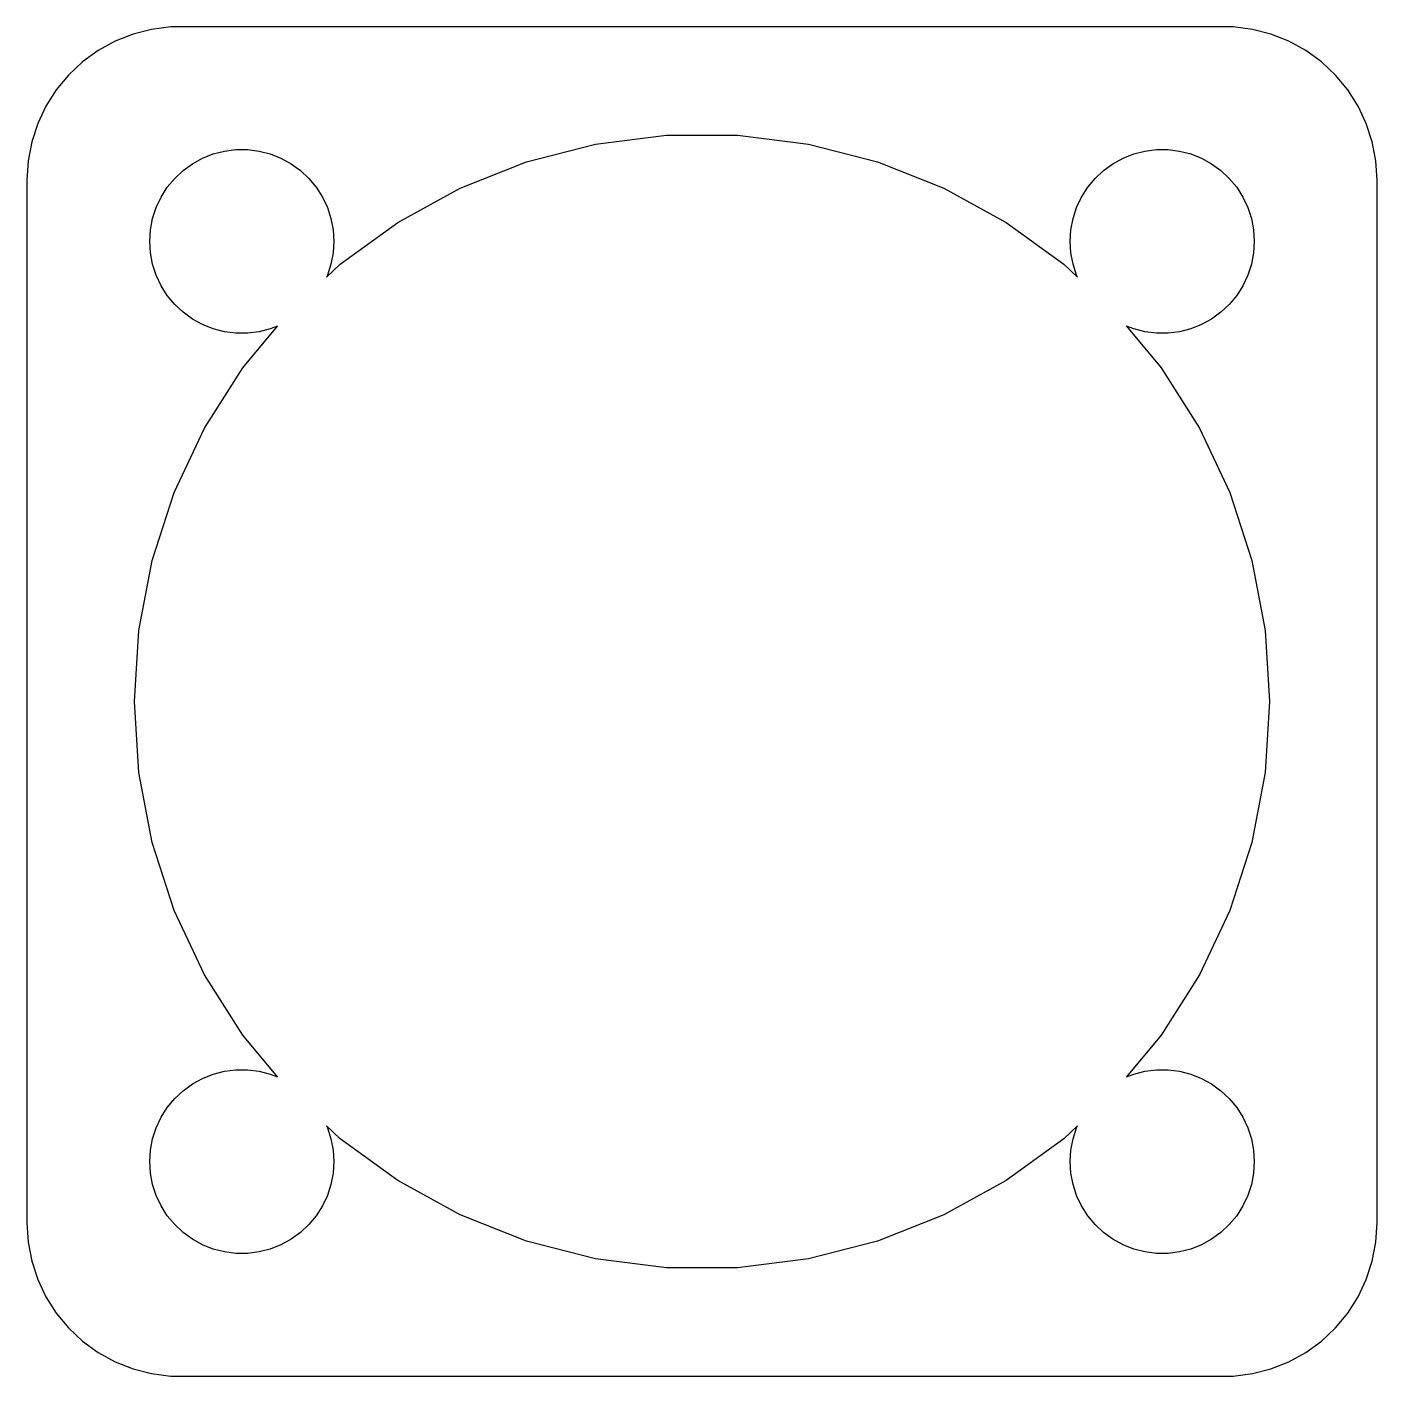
# Model space of a CAD drawing. Header units: metres. Extents: x -22 to 22, y -22 to 22.
import ezdxf

# ---------------------------------------------------------------- set-up
doc = ezdxf.new("R2010")
doc.units = ezdxf.units.M

msp = doc.modelspace()

# ---------------------------------------------------------------- linework, layer by layer
for p, q in [((-18.5451, 21.7553), (-19.1289, 21.5241)), ((-17.9369, 21.9114), (-18.5451, 21.7553)), ((-17.3139, 21.9901), (-17.9369, 21.9114)), ((17.3139, 21.9901), (-17.3139, 21.9901)), ((17.9369, 21.9114), (17.3139, 21.9901)), ((18.5451, 21.7553), (17.9369, 21.9114)), ((19.1289, 21.5241), (18.5451, 21.7553)), ((-19.6791, 21.2216), (-20.1871, 20.8526)), ((-19.1289, 21.5241), (-19.6791, 21.2216)), ((19.6791, 21.2216), (19.1289, 21.5241)), ((20.1871, 20.8526), (19.6791, 21.2216)), ((-20.1871, 20.8526), (-20.6448, 20.4227)), ((20.6448, 20.4227), (20.1871, 20.8526)), ((-20.6448, 20.4227), (-21.0451, 19.9389)), ((21.0451, 19.9389), (20.6448, 20.4227)), ((-21.0451, 19.9389), (-21.3815, 19.4088)), ((21.3815, 19.4088), (21.0451, 19.9389)), ((-21.3815, 19.4088), (-21.6489, 18.8406)), ((21.6489, 18.8406), (21.3815, 19.4088)), ((-21.6489, 18.8406), (-21.8429, 18.2434)), ((21.8429, 18.2434), (21.6489, 18.8406)), ((-21.8429, 18.2434), (-21.9606, 17.6267)), ((-5.71681, 17.5945), (-3.46655, 18.1723)), ((-3.46655, 18.1723), (-1.16162, 18.4635)), ((-1.16162, 18.4635), (1.16162, 18.4635)), ((1.16162, 18.4635), (3.46655, 18.1723)), ((3.46655, 18.1723), (5.71681, 17.5945)), ((21.9606, 17.6267), (21.8429, 18.2434)), ((-21.9606, 17.6267), (-22, 17)), ((-16.6075, 17.533), (-16.2773, 17.7145)), ((-16.2773, 17.7145), (-15.927, 17.8532)), ((-15.927, 17.8532), (-15.5621, 17.9469)), ((-15.5621, 17.9469), (-15.1884, 17.9941)), ((-15.1884, 17.9941), (-14.8116, 17.9941)), ((-14.8116, 17.9941), (-14.4379, 17.9469)), ((-14.4379, 17.9469), (-14.0729, 17.8532)), ((-14.0729, 17.8532), (-13.7227, 17.7145)), ((-13.7227, 17.7145), (-13.3925, 17.533)), ((13.3925, 17.533), (13.7227, 17.7145)), ((13.7227, 17.7145), (14.0729, 17.8532)), ((14.0729, 17.8532), (14.4379, 17.9469)), ((14.4379, 17.9469), (14.8116, 17.9941)), ((14.8116, 17.9941), (15.1884, 17.9941)), ((15.1884, 17.9941), (15.5621, 17.9469)), ((15.5621, 17.9469), (15.927, 17.8532)), ((15.927, 17.8532), (16.2773, 17.7145)), ((16.2773, 17.7145), (16.6075, 17.533)), ((22, 17), (21.9606, 17.6267)), ((-17.1869, 17.0536), (-16.9123, 17.3115)), ((-16.9123, 17.3115), (-16.6075, 17.533)), ((-13.3925, 17.533), (-13.0877, 17.3115)), ((-13.0877, 17.3115), (-12.8131, 17.0536)), ((-7.87691, 16.7393), (-5.71681, 17.5945)), ((5.71681, 17.5945), (7.87691, 16.7393)), ((12.8131, 17.0536), (13.0877, 17.3115)), ((13.0877, 17.3115), (13.3925, 17.533)), ((16.6075, 17.533), (16.9123, 17.3115)), ((16.9123, 17.3115), (17.1869, 17.0536)), ((-22, 17), (-22, -17)), ((-17.6289, 16.4453), (-17.427, 16.7634)), ((-17.427, 16.7634), (-17.1869, 17.0536)), ((-12.8131, 17.0536), (-12.5729, 16.7634)), ((-12.5729, 16.7634), (-12.3711, 16.4453)), ((-9.91278, 15.6201), (-7.87691, 16.7393)), ((7.87691, 16.7393), (9.91278, 15.6201)), ((12.3711, 16.4453), (12.5729, 16.7634)), ((12.5729, 16.7634), (12.8131, 17.0536)), ((17.1869, 17.0536), (17.427, 16.7634)), ((17.427, 16.7634), (17.6289, 16.4453)), ((22, -17), (22, 17)), ((-17.7893, 16.1044), (-17.6289, 16.4453)), ((-12.3711, 16.4453), (-12.2107, 16.1044)), ((12.2107, 16.1044), (12.3711, 16.4453)), ((17.6289, 16.4453), (17.7893, 16.1044)), ((-17.9057, 15.7461), (-17.7893, 16.1044)), ((-12.2107, 16.1044), (-12.0942, 15.7461)), ((12.0942, 15.7461), (12.2107, 16.1044)), ((17.7893, 16.1044), (17.9057, 15.7461)), ((-17.9763, 15.376), (-17.9057, 15.7461)), ((-12.0942, 15.7461), (-12.0237, 15.376)), ((-11.7923, 14.2545), (-9.91278, 15.6201)), ((9.91278, 15.6201), (11.7923, 14.2545)), ((12.0237, 15.376), (12.0942, 15.7461)), ((17.9057, 15.7461), (17.9763, 15.376)), ((-18, 15), (-17.9763, 15.376)), ((-17.9763, 14.624), (-18, 15)), ((-12.0237, 15.376), (-12, 15)), ((-12, 15), (-12.0237, 14.624)), ((12, 15), (12.0237, 15.376)), ((12.0237, 14.624), (12, 15)), ((17.9763, 15.376), (18, 15)), ((18, 15), (17.9763, 14.624)), ((-17.9057, 14.2539), (-17.9763, 14.624)), ((-12.0237, 14.624), (-12.0942, 14.2539)), ((12.0942, 14.2539), (12.0237, 14.624)), ((17.9763, 14.624), (17.9057, 14.2539)), ((-17.7893, 13.8956), (-17.9057, 14.2539)), ((-12.2393, 13.8348), (-11.7923, 14.2545)), ((-12.0942, 14.2539), (-12.2107, 13.8956)), ((11.7923, 14.2545), (12.2393, 13.8348)), ((12.2107, 13.8956), (12.0942, 14.2539)), ((17.9057, 14.2539), (17.7893, 13.8956)), ((-17.6289, 13.5547), (-17.7893, 13.8956)), ((-12.2107, 13.8956), (-12.2393, 13.8348)), ((12.2393, 13.8348), (12.2107, 13.8956)), ((17.7893, 13.8956), (17.6289, 13.5547)), ((-17.427, 13.2366), (-17.6289, 13.5547)), ((-17.1869, 12.9464), (-17.427, 13.2366)), ((17.427, 13.2366), (17.1869, 12.9464)), ((17.6289, 13.5547), (17.427, 13.2366)), ((-16.9123, 12.6884), (-17.1869, 12.9464)), ((17.1869, 12.9464), (16.9123, 12.6884)), ((-16.6075, 12.467), (-16.9123, 12.6884)), ((-16.2773, 12.2855), (-16.6075, 12.467)), ((16.6075, 12.467), (16.2773, 12.2855)), ((16.9123, 12.6884), (16.6075, 12.467)), ((-15.927, 12.1468), (-16.2773, 12.2855)), ((-15.5621, 12.0531), (-15.927, 12.1468)), ((-15.1884, 12.0059), (-15.5621, 12.0531)), ((-14.8116, 12.0059), (-15.1884, 12.0059)), ((-14.9668, 10.874), (-13.8364, 12.2405)), ((-14.4379, 12.0531), (-14.8116, 12.0059)), ((-14.0729, 12.1468), (-14.4379, 12.0531)), ((-13.8364, 12.2405), (-14.0729, 12.1468)), ((14.0729, 12.1468), (13.8364, 12.2405)), ((13.8364, 12.2405), (14.9668, 10.874)), ((14.4379, 12.0531), (14.0729, 12.1468)), ((14.8116, 12.0059), (14.4379, 12.0531)), ((15.1884, 12.0059), (14.8116, 12.0059)), ((15.5621, 12.0531), (15.1884, 12.0059)), ((15.927, 12.1468), (15.5621, 12.0531)), ((16.2773, 12.2855), (15.927, 12.1468)), ((-16.2117, 8.91243), (-14.9668, 10.874)), ((14.9668, 10.874), (16.2117, 8.91243)), ((-17.2009, 6.8103), (-16.2117, 8.91243)), ((16.2117, 8.91243), (17.2009, 6.8103)), ((-17.9188, 4.60075), (-17.2009, 6.8103)), ((17.2009, 6.8103), (17.9188, 4.60075)), ((-18.3541, 2.31866), (-17.9188, 4.60075)), ((17.9188, 4.60075), (18.3541, 2.31866)), ((-18.5, 0), (-18.3541, 2.31866)), ((18.3541, 2.31866), (18.5, 0)), ((-18.3541, -2.31866), (-18.5, 0)), ((18.5, 0), (18.3541, -2.31866)), ((-17.9188, -4.60075), (-18.3541, -2.31866)), ((18.3541, -2.31866), (17.9188, -4.60075)), ((-17.2009, -6.8103), (-17.9188, -4.60075)), ((17.9188, -4.60075), (17.2009, -6.8103)), ((-16.2117, -8.91243), (-17.2009, -6.8103)), ((17.2009, -6.8103), (16.2117, -8.91243)), ((-14.9668, -10.874), (-16.2117, -8.91243)), ((16.2117, -8.91243), (14.9668, -10.874)), ((-13.8364, -12.2405), (-14.9668, -10.874)), ((14.9668, -10.874), (13.8364, -12.2405)), ((-16.6075, -12.467), (-16.2773, -12.2855)), ((-16.2773, -12.2855), (-15.927, -12.1468)), ((-15.927, -12.1468), (-15.5621, -12.0531)), ((-15.5621, -12.0531), (-15.1884, -12.0059)), ((-15.1884, -12.0059), (-14.8116, -12.0059)), ((-14.8116, -12.0059), (-14.4379, -12.0531)), ((-14.4379, -12.0531), (-14.0729, -12.1468)), ((-14.0729, -12.1468), (-13.8364, -12.2405)), ((13.8364, -12.2405), (14.0729, -12.1468)), ((14.0729, -12.1468), (14.4379, -12.0531)), ((14.4379, -12.0531), (14.8116, -12.0059)), ((14.8116, -12.0059), (15.1884, -12.0059)), ((15.1884, -12.0059), (15.5621, -12.0531)), ((15.5621, -12.0531), (15.927, -12.1468)), ((15.927, -12.1468), (16.2773, -12.2855)), ((16.2773, -12.2855), (16.6075, -12.467)), ((-17.1869, -12.9464), (-16.9123, -12.6884)), ((-16.9123, -12.6884), (-16.6075, -12.467)), ((16.6075, -12.467), (16.9123, -12.6884)), ((16.9123, -12.6884), (17.1869, -12.9464)), ((-17.427, -13.2366), (-17.1869, -12.9464)), ((17.1869, -12.9464), (17.427, -13.2366)), ((-17.7893, -13.8956), (-17.6289, -13.5547)), ((-17.6289, -13.5547), (-17.427, -13.2366)), ((17.427, -13.2366), (17.6289, -13.5547)), ((17.6289, -13.5547), (17.7893, -13.8956)), ((-17.9057, -14.2539), (-17.7893, -13.8956)), ((-11.7923, -14.2545), (-12.2393, -13.8348)), ((-12.2393, -13.8348), (-12.2107, -13.8956)), ((-12.2107, -13.8956), (-12.0942, -14.2539)), ((12.2393, -13.8348), (11.7923, -14.2545)), ((12.0942, -14.2539), (12.2107, -13.8956)), ((12.2107, -13.8956), (12.2393, -13.8348)), ((17.7893, -13.8956), (17.9057, -14.2539)), ((-17.9763, -14.624), (-17.9057, -14.2539)), ((-12.0942, -14.2539), (-12.0237, -14.624)), ((-9.91278, -15.6201), (-11.7923, -14.2545)), ((11.7923, -14.2545), (9.91278, -15.6201)), ((12.0237, -14.624), (12.0942, -14.2539)), ((17.9057, -14.2539), (17.9763, -14.624)), ((-18, -15), (-17.9763, -14.624)), ((-12.0237, -14.624), (-12, -15)), ((12, -15), (12.0237, -14.624)), ((17.9763, -14.624), (18, -15)), ((-17.9763, -15.376), (-18, -15)), ((-17.9057, -15.7461), (-17.9763, -15.376)), ((-12.0237, -15.376), (-12.0942, -15.7461)), ((-12, -15), (-12.0237, -15.376)), ((12.0237, -15.376), (12, -15)), ((12.0942, -15.7461), (12.0237, -15.376)), ((17.9763, -15.376), (17.9057, -15.7461)), ((18, -15), (17.9763, -15.376)), ((-17.7893, -16.1044), (-17.9057, -15.7461)), ((-12.0942, -15.7461), (-12.2107, -16.1044)), ((-7.87691, -16.7393), (-9.91278, -15.6201)), ((9.91278, -15.6201), (7.87691, -16.7393)), ((12.2107, -16.1044), (12.0942, -15.7461)), ((17.9057, -15.7461), (17.7893, -16.1044)), ((-17.6289, -16.4453), (-17.7893, -16.1044)), ((-12.2107, -16.1044), (-12.3711, -16.4453)), ((12.3711, -16.4453), (12.2107, -16.1044)), ((17.7893, -16.1044), (17.6289, -16.4453)), ((-17.427, -16.7634), (-17.6289, -16.4453)), ((-12.3711, -16.4453), (-12.5729, -16.7634)), ((12.5729, -16.7634), (12.3711, -16.4453)), ((17.6289, -16.4453), (17.427, -16.7634)), ((-22, -17), (-21.9606, -17.6267)), ((-17.1869, -17.0536), (-17.427, -16.7634)), ((-16.9123, -17.3115), (-17.1869, -17.0536)), ((-12.8131, -17.0536), (-13.0877, -17.3115)), ((-12.5729, -16.7634), (-12.8131, -17.0536)), ((-5.71681, -17.5945), (-7.87691, -16.7393)), ((7.87691, -16.7393), (5.71681, -17.5945)), ((12.8131, -17.0536), (12.5729, -16.7634)), ((13.0877, -17.3115), (12.8131, -17.0536)), ((17.1869, -17.0536), (16.9123, -17.3115)), ((17.427, -16.7634), (17.1869, -17.0536)), ((21.9606, -17.6267), (22, -17)), ((-16.6075, -17.533), (-16.9123, -17.3115)), ((-16.2773, -17.7145), (-16.6075, -17.533)), ((-13.3925, -17.533), (-13.7227, -17.7145)), ((-13.0877, -17.3115), (-13.3925, -17.533)), ((-3.46655, -18.1723), (-5.71681, -17.5945)), ((5.71681, -17.5945), (3.46655, -18.1723)), ((13.3925, -17.533), (13.0877, -17.3115)), ((13.7227, -17.7145), (13.3925, -17.533)), ((16.6075, -17.533), (16.2773, -17.7145)), ((16.9123, -17.3115), (16.6075, -17.533)), ((-21.9606, -17.6267), (-21.8429, -18.2434)), ((-15.927, -17.8532), (-16.2773, -17.7145)), ((-15.5621, -17.9469), (-15.927, -17.8532)), ((-15.1884, -17.9941), (-15.5621, -17.9469)), ((-14.8116, -17.9941), (-15.1884, -17.9941)), ((-14.4379, -17.9469), (-14.8116, -17.9941)), ((-14.0729, -17.8532), (-14.4379, -17.9469)), ((-13.7227, -17.7145), (-14.0729, -17.8532)), ((14.0729, -17.8532), (13.7227, -17.7145)), ((14.4379, -17.9469), (14.0729, -17.8532)), ((14.8116, -17.9941), (14.4379, -17.9469)), ((15.1884, -17.9941), (14.8116, -17.9941)), ((15.5621, -17.9469), (15.1884, -17.9941)), ((15.927, -17.8532), (15.5621, -17.9469)), ((16.2773, -17.7145), (15.927, -17.8532)), ((21.8429, -18.2434), (21.9606, -17.6267)), ((-21.8429, -18.2434), (-21.6489, -18.8406)), ((-1.16162, -18.4635), (-3.46655, -18.1723)), ((1.16162, -18.4635), (-1.16162, -18.4635)), ((3.46655, -18.1723), (1.16162, -18.4635)), ((21.6489, -18.8406), (21.8429, -18.2434)), ((-21.6489, -18.8406), (-21.3815, -19.4088)), ((21.3815, -19.4088), (21.6489, -18.8406)), ((-21.3815, -19.4088), (-21.0451, -19.9389)), ((21.0451, -19.9389), (21.3815, -19.4088)), ((-21.0451, -19.9389), (-20.6448, -20.4227)), ((20.6448, -20.4227), (21.0451, -19.9389)), ((-20.6448, -20.4227), (-20.1871, -20.8526)), ((20.1871, -20.8526), (20.6448, -20.4227)), ((-20.1871, -20.8526), (-19.6791, -21.2216)), ((19.6791, -21.2216), (20.1871, -20.8526)), ((-19.6791, -21.2216), (-19.1289, -21.5241)), ((-19.1289, -21.5241), (-18.5451, -21.7553)), ((18.5451, -21.7553), (19.1289, -21.5241)), ((19.1289, -21.5241), (19.6791, -21.2216)), ((-18.5451, -21.7553), (-17.9369, -21.9114)), ((-17.9369, -21.9114), (-17.3139, -21.9901)), ((-17.3139, -21.9901), (17.3139, -21.9901)), ((17.3139, -21.9901), (17.9369, -21.9114)), ((17.9369, -21.9114), (18.5451, -21.7553))]:
    msp.add_line(p, q)

doc.saveas('drawing.dxf')
